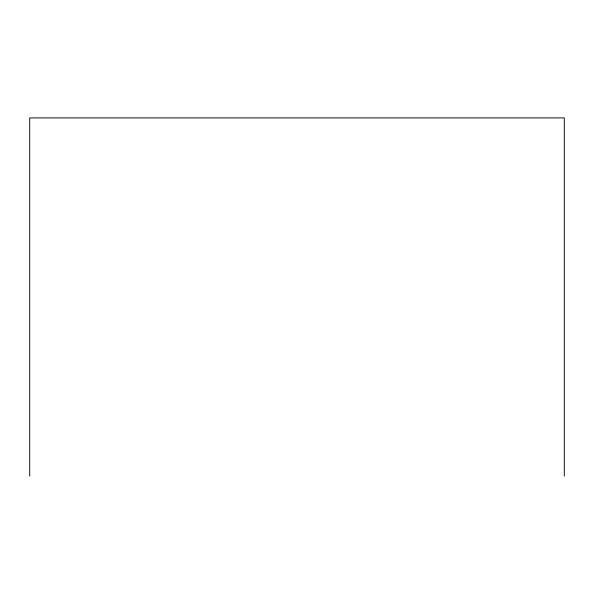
<?xml version="1.0" encoding="UTF-8"?>
<svg xmlns="http://www.w3.org/2000/svg" width="594" height="594" viewBox="0 0 594 594"><rect width="100%" height="100%" fill="white"/><g stroke="black" fill="none" stroke-linecap="round" stroke-linejoin="round"><path stroke-width="0.89" d="M564.3 476.091L564.3 117.909L29.7 117.909L29.7 476.091"/></g></svg>
